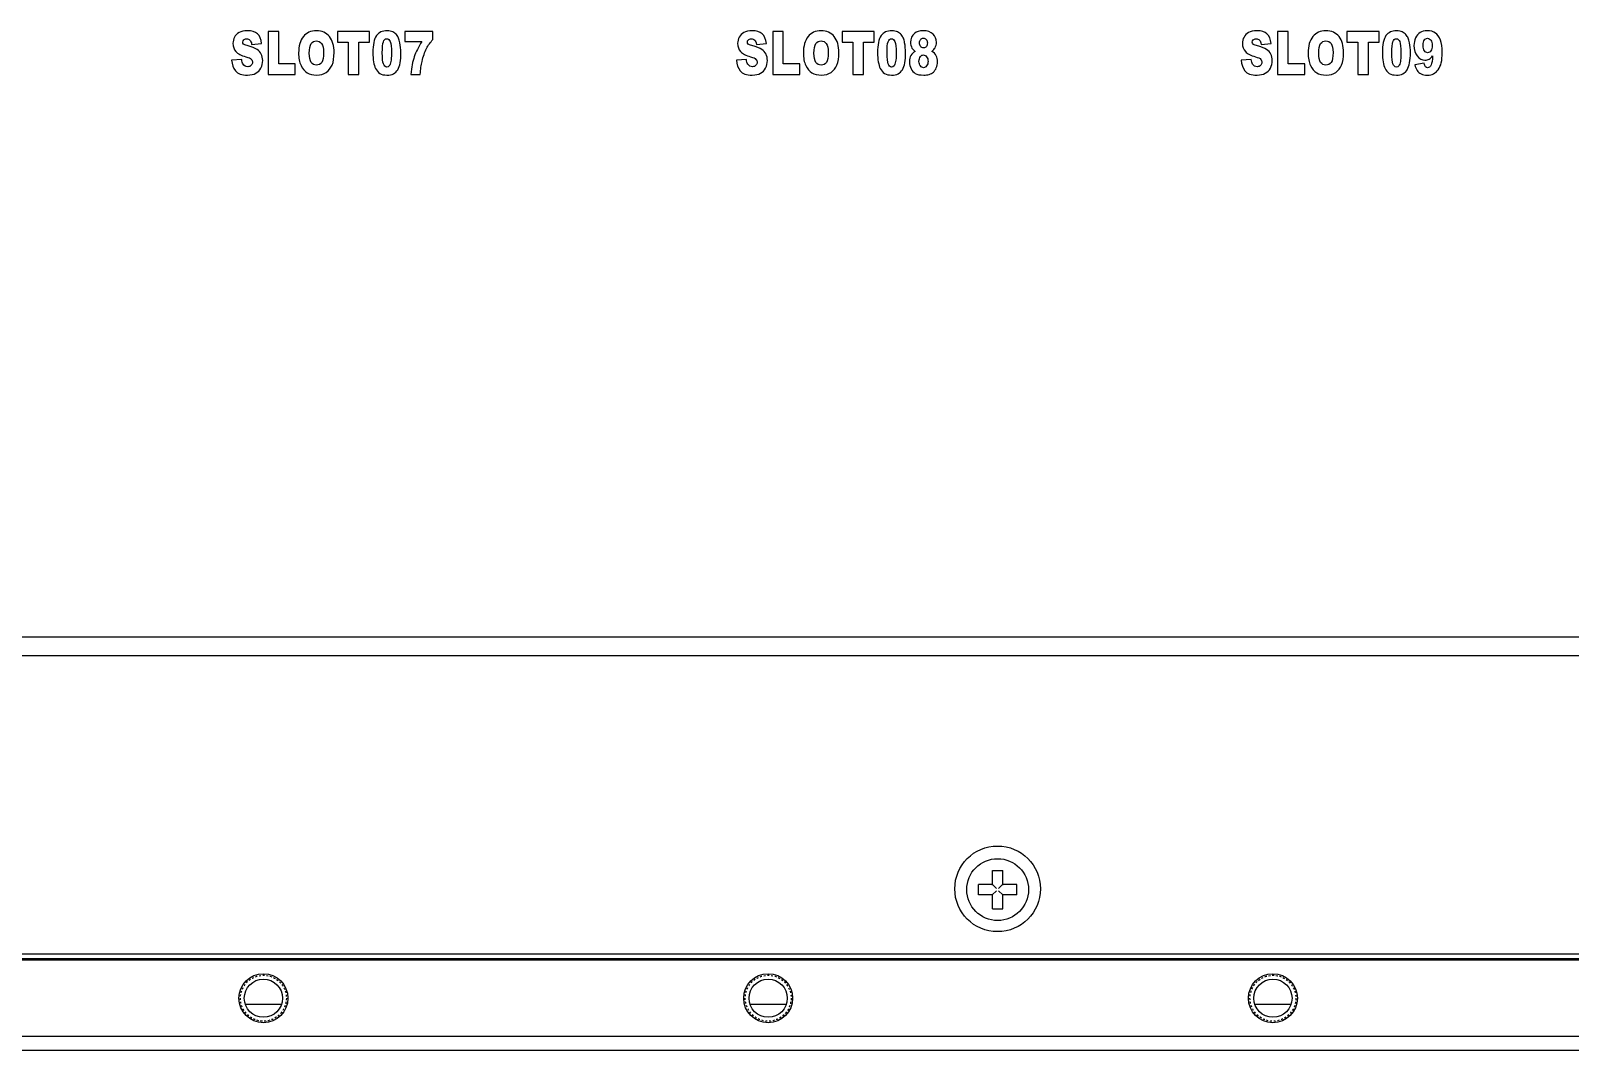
# Model space of a CAD drawing. Header units: inches. Extents: x 3 to 406, y 5 to 135.
# Drawn here: x 204.7 to 305.3, y 4.7 to 71.3 of the extents above; entities that cross this region are included whole.
import ezdxf

# ---------------------------------------------------------------- set-up
doc = ezdxf.new("R2010")
doc.units = ezdxf.units.IN
doc.header["$LTSCALE"] = 1.21
doc.header["$MEASUREMENT"] = 0
doc.linetypes.add('HIDDEN', pattern=[0.2, 0.1, -0.1])
for name, color, linetype in [('BSEJ72C_4_001_DXF_HIDDEN_LINE', 7, 'CONTINUOUS'), ('BSEJ72C_4_00DXF_CONTINUOUS_LINE', 7, 'CONTINUOUS'), ('GBT819_2-M2_DXF_CONTINUOUS_LINE', 7, 'CONTINUOUS')]:
    doc.layers.add(name, color=color, linetype=linetype)

msp = doc.modelspace()

# ---------------------------------------------------------------- linework, layer by layer
at = {"layer": 'BSEJ72C_4_001_DXF_HIDDEN_LINE', "color": 8, "linetype": 'HIDDEN'}
for centre in [(219.9, 8.08), (252.9, 8.08), (285.9, 8.08)]:
    msp.add_circle(centre, 1.5, dxfattribs=at)
at = {"layer": 'BSEJ72C_4_00DXF_CONTINUOUS_LINE', "color": 4, "linetype": 'Continuous'}
for p, q in [((219.13, 70.44), (219.78, 70.49)), ((220.9, 71.28), (220.2, 71.28)), ((220.2, 71.28), (220.2, 68.48)), ((220.9, 69.17), (220.9, 71.28)), ((226.84, 71.28), (224.74, 71.28)), ((224.74, 71.28), (224.74, 70.59)), ((224.74, 70.59), (225.45, 70.59)), ((225.45, 70.59), (225.45, 68.48)), ((226.14, 70.59), (226.84, 70.59)), ((226.14, 68.48), (226.14, 70.59)), ((226.84, 70.59), (226.84, 71.28)), ((230.97, 71.28), (229.15, 71.28)), ((229.15, 71.28), (229.15, 70.62)), ((229.15, 70.62), (230.26, 70.62)), ((230.97, 70.75), (230.97, 71.28)), ((252.13, 70.44), (252.78, 70.49)), ((253.89, 71.28), (253.2, 71.28)), ((253.2, 71.28), (253.2, 68.48)), ((253.89, 69.17), (253.89, 71.28)), ((259.84, 71.28), (257.74, 71.28)), ((257.74, 71.28), (257.74, 70.59)), ((257.74, 70.59), (258.44, 70.59)), ((258.44, 70.59), (258.44, 68.48)), ((259.14, 70.59), (259.84, 70.59)), ((259.14, 68.48), (259.14, 70.59)), ((259.84, 70.59), (259.84, 71.28)), ((285.13, 70.44), (285.78, 70.49)), ((286.9, 71.28), (286.2, 71.28)), ((286.2, 71.28), (286.2, 68.48)), ((286.9, 69.17), (286.9, 71.28)), ((292.84, 71.28), (290.74, 71.28)), ((290.74, 71.28), (290.74, 70.59)), ((290.74, 70.59), (291.45, 70.59)), ((291.45, 70.59), (291.45, 68.48)), ((292.14, 70.59), (292.84, 70.59)), ((292.14, 68.48), (292.14, 70.59)), ((292.84, 70.59), (292.84, 71.28)), ((218.48, 69.46), (217.82, 69.41)), ((251.48, 69.46), (250.82, 69.41)), ((284.48, 69.46), (283.82, 69.41)), ((220.2, 68.48), (221.98, 68.48)), ((221.98, 69.17), (220.9, 69.17)), ((221.98, 68.48), (221.98, 69.17)), ((225.45, 68.48), (226.14, 68.48)), ((229.53, 68.48), (230.15, 68.48)), ((253.2, 68.48), (254.97, 68.48)), ((254.97, 69.17), (253.89, 69.17)), ((254.97, 68.48), (254.97, 69.17)), ((258.44, 68.48), (259.14, 68.48)), ((286.2, 68.48), (287.98, 68.48)), ((287.98, 69.17), (286.9, 69.17)), ((287.98, 68.48), (287.98, 69.17)), ((291.45, 68.48), (292.14, 68.48)), ((295.79, 69.21), (295.17, 69.11)), ((320.1, 31.68), (125.4, 31.68)), ((125.4, 30.48), (320.59, 30.48))]:
    msp.add_line(p, q, dxfattribs=at)
at = {"layer": 'BSEJ72C_4_00DXF_CONTINUOUS_LINE', "color": 7, "linetype": 'Continuous'}
for p, q in [((5.9, 10.98), (400.9, 10.98)), ((5.9, 10.68), (400.9, 10.68)), ((6.1, 10.58), (400.7, 10.58)), ((218.72, 7.68), (221.08, 7.68)), ((251.72, 7.68), (254.08, 7.68)), ((284.72, 7.68), (287.08, 7.68)), ((400.7, 5.58), (6.1, 5.58)), ((5.9, 4.68), (400.9, 4.68))]:
    msp.add_line(p, q, dxfattribs=at)
for centre, radius in [((267.9, 15.23), 2.8), ((219.9, 8.08), 1.6), ((219.9, 8.08), 1.25), ((252.9, 8.08), 1.6), ((252.9, 8.08), 1.25), ((285.9, 8.08), 1.6), ((285.9, 8.08), 1.25)]:
    msp.add_circle(centre, radius, dxfattribs=at)
at = {"layer": 'BSEJ72C_4_00DXF_CONTINUOUS_LINE', "color": 4, "linetype": 'Continuous'}
msp.add_arc((263.07, 69.82), 1.39, 270.0428, 284.9395, dxfattribs=at)
at = {"layer": 'BSEJ72C_4_00DXF_CONTINUOUS_LINE', "color": 7, "linetype": 'Continuous'}
for centre, start, end in [((218.89, 9.3), 263.5989, 269.9978), ((220.9, 9.3), 270.0022, 276.4011), ((251.89, 9.3), 263.5989, 269.9978), ((253.9, 9.3), 270.0022, 276.4011), ((284.89, 9.3), 263.5989, 269.9978), ((286.9, 9.3), 270.0022, 276.4011)]:
    msp.add_arc(centre, 1.62, start, end, dxfattribs=at)
at = {"layer": 'BSEJ72C_4_00DXF_CONTINUOUS_LINE', "color": 4, "linetype": 'Continuous'}
for points in [[(218.01, 70.91), (217.94, 70.79), (217.91, 70.65), (217.91, 70.51)], [(217.91, 70.51), (217.91, 70.29), (217.97, 70.11), (218.1, 69.97)], [(218.31, 71.22), (218.17, 71.14), (218.07, 71.04), (218.01, 70.91)], [(218.86, 71.33), (218.62, 71.33), (218.44, 71.29), (218.31, 71.22)], [(218.55, 70.59), (218.55, 70.65), (218.57, 70.7), (218.61, 70.74)], [(218.6, 70.46), (218.56, 70.5), (218.55, 70.54), (218.55, 70.59)], [(218.83, 70.36), (218.71, 70.39), (218.63, 70.43), (218.6, 70.46)], [(218.61, 70.74), (218.65, 70.78), (218.71, 70.81), (218.79, 70.81)], [(218.79, 70.81), (218.89, 70.81), (218.96, 70.78), (219.02, 70.72)], [(219.51, 71.13), (219.36, 71.26), (219.14, 71.33), (218.86, 71.33)], [(219.02, 70.72), (219.07, 70.66), (219.11, 70.57), (219.13, 70.44)], [(219.78, 70.49), (219.75, 70.78), (219.66, 70.99), (219.51, 71.13)], [(222.51, 70.95), (222.3, 70.69), (222.2, 70.33), (222.2, 69.88)], [(223.36, 71.33), (223, 71.33), (222.71, 71.2), (222.51, 70.95)], [(222.9, 69.87), (222.9, 70.16), (222.94, 70.36), (223.02, 70.49)], [(223.02, 70.49), (223.11, 70.61), (223.22, 70.67), (223.36, 70.67)], [(224.22, 70.95), (224.02, 71.2), (223.73, 71.33), (223.36, 71.33)], [(223.36, 70.67), (223.5, 70.67), (223.62, 70.61), (223.7, 70.49)], [(223.7, 70.49), (223.79, 70.37), (223.83, 70.18), (223.83, 69.91)], [(224.52, 69.9), (224.52, 70.35), (224.42, 70.7), (224.22, 70.95)], [(227.29, 71.01), (227.13, 70.79), (227.06, 70.42), (227.06, 69.89)], [(227.99, 71.33), (227.67, 71.33), (227.44, 71.22), (227.29, 71.01)], [(227.67, 69.89), (227.67, 70.24), (227.7, 70.48), (227.74, 70.61)], [(227.74, 70.61), (227.79, 70.74), (227.86, 70.81), (227.96, 70.81)], [(227.96, 70.81), (228.07, 70.81), (228.14, 70.74), (228.19, 70.62)], [(228.36, 71.26), (228.26, 71.3), (228.14, 71.33), (227.99, 71.33)], [(228.19, 70.62), (228.24, 70.49), (228.27, 70.24), (228.27, 69.87)], [(228.59, 71.08), (228.53, 71.15), (228.45, 71.21), (228.36, 71.26)], [(228.74, 70.84), (228.7, 70.92), (228.66, 71), (228.59, 71.08)], [(228.82, 70.55), (228.8, 70.66), (228.77, 70.76), (228.74, 70.84)], [(228.89, 69.9), (228.89, 70.13), (228.86, 70.34), (228.82, 70.55)], [(230.26, 70.62), (230.03, 70.27), (229.87, 69.94), (229.76, 69.63)], [(230.57, 70.18), (230.68, 70.38), (230.81, 70.57), (230.97, 70.75)], [(251, 70.91), (250.94, 70.79), (250.9, 70.65), (250.9, 70.51)], [(250.9, 70.51), (250.9, 70.29), (250.97, 70.11), (251.1, 69.97)], [(251.31, 71.22), (251.17, 71.14), (251.07, 71.04), (251, 70.91)], [(251.86, 71.33), (251.62, 71.33), (251.44, 71.29), (251.31, 71.22)], [(251.54, 70.59), (251.54, 70.65), (251.56, 70.7), (251.61, 70.74)], [(251.59, 70.46), (251.56, 70.5), (251.54, 70.54), (251.54, 70.59)], [(251.83, 70.36), (251.71, 70.39), (251.63, 70.43), (251.59, 70.46)], [(251.61, 70.74), (251.65, 70.78), (251.71, 70.81), (251.79, 70.81)], [(251.79, 70.81), (251.89, 70.81), (251.96, 70.78), (252.02, 70.72)], [(252.51, 71.13), (252.36, 71.26), (252.14, 71.33), (251.86, 71.33)], [(252.02, 70.72), (252.07, 70.66), (252.11, 70.57), (252.13, 70.44)], [(252.78, 70.49), (252.75, 70.78), (252.66, 70.99), (252.51, 71.13)], [(255.51, 70.95), (255.3, 70.69), (255.2, 70.33), (255.2, 69.88)], [(256.36, 71.33), (255.99, 71.33), (255.71, 71.2), (255.51, 70.95)], [(255.89, 69.87), (255.89, 70.16), (255.93, 70.36), (256.02, 70.49)], [(256.02, 70.49), (256.1, 70.61), (256.22, 70.67), (256.36, 70.67)], [(257.22, 70.95), (257.02, 71.2), (256.73, 71.33), (256.36, 71.33)], [(256.36, 70.67), (256.5, 70.67), (256.62, 70.61), (256.7, 70.49)], [(256.7, 70.49), (256.79, 70.37), (256.83, 70.18), (256.83, 69.91)], [(257.52, 69.9), (257.52, 70.35), (257.42, 70.7), (257.22, 70.95)], [(260.28, 71.01), (260.13, 70.79), (260.05, 70.42), (260.05, 69.89)], [(260.98, 71.33), (260.67, 71.33), (260.44, 71.22), (260.28, 71.01)], [(260.67, 69.89), (260.67, 70.24), (260.69, 70.48), (260.74, 70.61)], [(260.74, 70.61), (260.79, 70.74), (260.86, 70.81), (260.96, 70.81)], [(260.96, 70.81), (261.06, 70.81), (261.14, 70.74), (261.19, 70.62)], [(261.36, 71.26), (261.26, 71.3), (261.13, 71.33), (260.98, 71.33)], [(261.19, 70.62), (261.24, 70.49), (261.27, 70.24), (261.27, 69.87)], [(261.59, 71.08), (261.53, 71.15), (261.45, 71.21), (261.36, 71.26)], [(261.74, 70.84), (261.7, 70.92), (261.65, 71), (261.59, 71.08)], [(261.82, 70.55), (261.8, 70.66), (261.77, 70.76), (261.74, 70.84)], [(261.88, 69.9), (261.88, 70.13), (261.86, 70.34), (261.82, 70.55)], [(262.47, 71.16), (262.3, 71.01), (262.21, 70.81), (262.21, 70.58)], [(262.21, 70.58), (262.21, 70.44), (262.24, 70.31), (262.3, 70.2)], [(263.02, 71.33), (262.79, 71.33), (262.61, 71.27), (262.47, 71.16)], [(262.8, 70.53), (262.8, 70.63), (262.82, 70.7), (262.87, 70.76)], [(262.87, 70.3), (262.82, 70.36), (262.8, 70.44), (262.8, 70.53)], [(262.87, 70.76), (262.91, 70.82), (262.97, 70.85), (263.05, 70.85)], [(263.68, 71.11), (263.54, 71.25), (263.32, 71.33), (263.02, 71.33)], [(263.05, 70.85), (263.12, 70.85), (263.19, 70.82), (263.23, 70.76)], [(263.23, 70.76), (263.28, 70.7), (263.31, 70.62), (263.31, 70.53)], [(263.31, 70.53), (263.31, 70.43), (263.28, 70.36), (263.24, 70.3)], [(263.9, 70.57), (263.9, 70.79), (263.83, 70.97), (263.68, 71.11)], [(263.81, 70.22), (263.87, 70.33), (263.9, 70.45), (263.9, 70.57)], [(284.01, 70.91), (283.94, 70.79), (283.91, 70.65), (283.91, 70.51)], [(283.91, 70.51), (283.91, 70.29), (283.97, 70.11), (284.1, 69.97)], [(284.31, 71.22), (284.17, 71.14), (284.07, 71.04), (284.01, 70.91)], [(284.86, 71.33), (284.63, 71.33), (284.44, 71.29), (284.31, 71.22)], [(284.55, 70.59), (284.55, 70.65), (284.57, 70.7), (284.61, 70.74)], [(284.6, 70.46), (284.56, 70.5), (284.55, 70.54), (284.55, 70.59)], [(284.83, 70.36), (284.71, 70.39), (284.63, 70.43), (284.6, 70.46)], [(284.61, 70.74), (284.65, 70.78), (284.71, 70.81), (284.79, 70.81)], [(284.79, 70.81), (284.89, 70.81), (284.96, 70.78), (285.02, 70.72)], [(285.51, 71.13), (285.36, 71.26), (285.14, 71.33), (284.86, 71.33)], [(285.02, 70.72), (285.07, 70.66), (285.11, 70.57), (285.13, 70.44)], [(285.78, 70.49), (285.75, 70.78), (285.66, 70.99), (285.51, 71.13)], [(288.51, 70.95), (288.3, 70.69), (288.2, 70.33), (288.2, 69.88)], [(289.36, 71.33), (289, 71.33), (288.71, 71.2), (288.51, 70.95)], [(288.9, 69.87), (288.9, 70.16), (288.94, 70.36), (289.02, 70.49)], [(289.02, 70.49), (289.11, 70.61), (289.22, 70.67), (289.36, 70.67)], [(290.22, 70.95), (290.02, 71.2), (289.73, 71.33), (289.36, 71.33)], [(289.36, 70.67), (289.5, 70.67), (289.62, 70.61), (289.7, 70.49)], [(289.7, 70.49), (289.79, 70.37), (289.83, 70.18), (289.83, 69.91)], [(290.52, 69.9), (290.52, 70.35), (290.42, 70.7), (290.22, 70.95)], [(293.29, 71.01), (293.13, 70.79), (293.06, 70.42), (293.06, 69.89)], [(293.99, 71.33), (293.67, 71.33), (293.44, 71.22), (293.29, 71.01)], [(293.67, 69.89), (293.67, 70.24), (293.7, 70.48), (293.74, 70.61)], [(293.74, 70.61), (293.79, 70.74), (293.86, 70.81), (293.97, 70.81)], [(293.97, 70.81), (294.07, 70.81), (294.14, 70.74), (294.19, 70.62)], [(294.36, 71.26), (294.26, 71.3), (294.14, 71.33), (293.99, 71.33)], [(294.19, 70.62), (294.24, 70.49), (294.27, 70.24), (294.27, 69.87)], [(294.6, 71.08), (294.53, 71.15), (294.45, 71.21), (294.36, 71.26)], [(294.74, 70.84), (294.7, 70.92), (294.66, 71), (294.6, 71.08)], [(294.82, 70.55), (294.8, 70.66), (294.77, 70.76), (294.74, 70.84)], [(294.89, 69.9), (294.89, 70.13), (294.87, 70.34), (294.82, 70.55)], [(295.23, 70.86), (295.16, 70.71), (295.12, 70.54), (295.12, 70.36)], [(295.52, 71.21), (295.4, 71.13), (295.3, 71.02), (295.23, 70.86)], [(295.98, 71.33), (295.8, 71.33), (295.64, 71.29), (295.52, 71.21)], [(295.72, 70.38), (295.72, 70.53), (295.74, 70.65), (295.8, 70.73)], [(295.8, 70.73), (295.85, 70.8), (295.92, 70.84), (296, 70.84)], [(296.52, 71.18), (296.39, 71.28), (296.21, 71.33), (295.98, 71.33)], [(296, 70.84), (296.09, 70.84), (296.16, 70.8), (296.23, 70.71)], [(296.23, 70.71), (296.29, 70.63), (296.32, 70.51), (296.32, 70.36)], [(296.85, 70.72), (296.77, 70.93), (296.66, 71.09), (296.52, 71.18)], [(296.97, 69.89), (296.97, 70.24), (296.93, 70.51), (296.85, 70.72)], [(218.1, 69.97), (218.23, 69.83), (218.45, 69.71), (218.75, 69.63)], [(218.57, 69.15), (218.52, 69.22), (218.49, 69.32), (218.48, 69.46)], [(218.75, 69.63), (218.94, 69.58), (219.05, 69.52), (219.11, 69.46)], [(219.48, 70.11), (219.35, 70.2), (219.13, 70.28), (218.83, 70.36)], [(219.11, 69.46), (219.16, 69.41), (219.18, 69.34), (219.18, 69.27)], [(219.76, 69.8), (219.7, 69.93), (219.61, 70.03), (219.48, 70.11)], [(219.85, 69.39), (219.85, 69.54), (219.82, 69.68), (219.76, 69.8)], [(222.2, 69.88), (222.2, 69.55), (222.25, 69.28), (222.36, 69.06)], [(223.02, 69.26), (222.94, 69.39), (222.9, 69.59), (222.9, 69.87)], [(223.83, 69.91), (223.83, 69.6), (223.79, 69.38), (223.71, 69.26)], [(224.39, 69.09), (224.48, 69.3), (224.52, 69.57), (224.52, 69.9)], [(227.06, 69.89), (227.06, 69.67), (227.07, 69.48), (227.1, 69.3)], [(227.75, 69.16), (227.7, 69.29), (227.67, 69.53), (227.67, 69.89)], [(228.27, 69.87), (228.27, 69.61), (228.26, 69.43), (228.23, 69.31)], [(228.68, 68.78), (228.82, 69.02), (228.89, 69.39), (228.89, 69.9)], [(229.76, 69.63), (229.66, 69.32), (229.58, 68.94), (229.53, 68.48)], [(230.27, 69.33), (230.34, 69.64), (230.45, 69.92), (230.57, 70.18)], [(251.1, 69.97), (251.23, 69.83), (251.45, 69.71), (251.75, 69.63)], [(251.57, 69.15), (251.52, 69.22), (251.49, 69.32), (251.48, 69.46)], [(251.75, 69.63), (251.93, 69.58), (252.05, 69.52), (252.1, 69.46)], [(252.48, 70.11), (252.35, 70.2), (252.13, 70.28), (251.83, 70.36)], [(252.1, 69.46), (252.15, 69.41), (252.18, 69.34), (252.18, 69.27)], [(252.76, 69.8), (252.7, 69.93), (252.61, 70.03), (252.48, 70.11)], [(252.85, 69.39), (252.85, 69.54), (252.82, 69.68), (252.76, 69.8)], [(255.2, 69.88), (255.2, 69.55), (255.25, 69.28), (255.36, 69.06)], [(256.02, 69.26), (255.93, 69.39), (255.89, 69.59), (255.89, 69.87)], [(256.83, 69.91), (256.83, 69.6), (256.79, 69.38), (256.71, 69.26)], [(257.39, 69.09), (257.48, 69.3), (257.52, 69.57), (257.52, 69.9)], [(260.05, 69.89), (260.05, 69.67), (260.07, 69.48), (260.1, 69.3)], [(260.75, 69.16), (260.7, 69.29), (260.67, 69.53), (260.67, 69.89)], [(261.27, 69.87), (261.27, 69.61), (261.25, 69.43), (261.23, 69.31)], [(261.68, 68.78), (261.82, 69.02), (261.88, 69.39), (261.88, 69.9)], [(262.23, 69.72), (262.17, 69.6), (262.14, 69.47), (262.14, 69.3)], [(262.52, 69.98), (262.39, 69.92), (262.29, 69.83), (262.23, 69.72)], [(262.3, 70.2), (262.35, 70.12), (262.42, 70.05), (262.52, 69.98)], [(262.76, 69.33), (262.76, 69.46), (262.79, 69.56), (262.85, 69.64)], [(262.85, 69.64), (262.91, 69.72), (262.97, 69.75), (263.05, 69.75)], [(263.06, 70.21), (262.98, 70.21), (262.92, 70.24), (262.87, 70.3)], [(263.05, 69.75), (263.13, 69.75), (263.2, 69.71), (263.26, 69.63)], [(263.24, 70.3), (263.19, 70.24), (263.13, 70.21), (263.06, 70.21)], [(263.26, 69.63), (263.32, 69.55), (263.35, 69.45), (263.35, 69.33)], [(263.61, 69.98), (263.7, 70.06), (263.77, 70.14), (263.81, 70.22)], [(263.88, 69.7), (263.82, 69.81), (263.73, 69.91), (263.61, 69.98)], [(263.97, 69.3), (263.97, 69.44), (263.94, 69.58), (263.88, 69.7)], [(284.1, 69.97), (284.23, 69.83), (284.45, 69.71), (284.75, 69.63)], [(284.57, 69.15), (284.52, 69.22), (284.5, 69.32), (284.48, 69.46)], [(284.75, 69.63), (284.94, 69.58), (285.05, 69.52), (285.11, 69.46)], [(285.48, 70.11), (285.35, 70.2), (285.13, 70.28), (284.83, 70.36)], [(285.11, 69.46), (285.16, 69.41), (285.18, 69.34), (285.18, 69.27)], [(285.76, 69.8), (285.71, 69.93), (285.61, 70.03), (285.48, 70.11)], [(285.86, 69.39), (285.86, 69.54), (285.82, 69.68), (285.76, 69.8)], [(288.2, 69.88), (288.2, 69.55), (288.25, 69.28), (288.36, 69.06)], [(289.02, 69.26), (288.94, 69.39), (288.9, 69.59), (288.9, 69.87)], [(289.83, 69.91), (289.83, 69.6), (289.79, 69.38), (289.71, 69.26)], [(290.39, 69.09), (290.48, 69.3), (290.52, 69.57), (290.52, 69.9)], [(293.06, 69.89), (293.06, 69.67), (293.07, 69.48), (293.1, 69.3)], [(293.75, 69.16), (293.7, 69.29), (293.67, 69.53), (293.67, 69.89)], [(294.27, 69.87), (294.27, 69.61), (294.26, 69.43), (294.23, 69.31)], [(294.68, 68.78), (294.82, 69.02), (294.89, 69.39), (294.89, 69.9)], [(295.12, 70.36), (295.12, 70.08), (295.19, 69.86), (295.33, 69.68)], [(295.33, 69.68), (295.47, 69.5), (295.64, 69.41), (295.84, 69.41)], [(295.8, 70.02), (295.74, 70.1), (295.72, 70.22), (295.72, 70.38)], [(296.01, 69.89), (295.93, 69.89), (295.86, 69.93), (295.8, 70.02)], [(295.84, 69.41), (295.94, 69.41), (296.03, 69.43), (296.11, 69.48)], [(296.23, 70.01), (296.17, 69.93), (296.1, 69.89), (296.01, 69.89)], [(296.11, 69.48), (296.19, 69.52), (296.27, 69.59), (296.34, 69.69)], [(296.32, 70.36), (296.32, 70.21), (296.29, 70.09), (296.23, 70.01)], [(296.34, 69.69), (296.32, 69.39), (296.29, 69.19), (296.25, 69.1)], [(296.71, 68.78), (296.88, 69.02), (296.97, 69.39), (296.97, 69.89)], [(217.82, 69.41), (217.84, 69.12), (217.92, 68.89), (218.07, 68.71)], [(218.07, 68.71), (218.22, 68.52), (218.48, 68.43), (218.86, 68.43)], [(218.87, 68.98), (218.74, 68.98), (218.64, 69.04), (218.57, 69.15)], [(218.86, 68.43), (219.08, 68.43), (219.26, 68.47), (219.4, 68.55)], [(219.1, 69.07), (219.05, 69.01), (218.97, 68.98), (218.87, 68.98)], [(219.18, 69.27), (219.18, 69.19), (219.15, 69.13), (219.1, 69.07)], [(219.4, 68.55), (219.54, 68.63), (219.66, 68.74), (219.74, 68.89)], [(219.74, 68.89), (219.81, 69.04), (219.85, 69.21), (219.85, 69.39)], [(222.36, 69.06), (222.46, 68.84), (222.59, 68.68), (222.76, 68.58)], [(222.76, 68.58), (222.92, 68.48), (223.13, 68.43), (223.39, 68.43)], [(223.36, 69.08), (223.22, 69.08), (223.1, 69.14), (223.02, 69.26)], [(223.71, 69.26), (223.63, 69.14), (223.51, 69.08), (223.36, 69.08)], [(223.39, 68.43), (223.63, 68.43), (223.84, 68.49), (224.01, 68.61)], [(224.01, 68.61), (224.18, 68.72), (224.3, 68.88), (224.39, 69.09)], [(227.1, 69.3), (227.13, 69.12), (227.17, 68.98), (227.23, 68.87)], [(227.23, 68.87), (227.3, 68.73), (227.4, 68.62), (227.51, 68.54)], [(227.51, 68.54), (227.63, 68.47), (227.78, 68.43), (227.97, 68.43)], [(227.97, 68.96), (227.87, 68.96), (227.8, 69.03), (227.75, 69.16)], [(228.13, 69.04), (228.09, 68.99), (228.03, 68.96), (227.97, 68.96)], [(227.97, 68.43), (228.31, 68.43), (228.54, 68.55), (228.68, 68.78)], [(228.23, 69.31), (228.21, 69.19), (228.18, 69.1), (228.13, 69.04)], [(230.15, 68.48), (230.17, 68.81), (230.21, 69.09), (230.27, 69.33)], [(250.82, 69.41), (250.84, 69.12), (250.92, 68.89), (251.07, 68.71)], [(251.07, 68.71), (251.22, 68.52), (251.48, 68.43), (251.86, 68.43)], [(251.87, 68.98), (251.74, 68.98), (251.64, 69.04), (251.57, 69.15)], [(251.86, 68.43), (252.08, 68.43), (252.26, 68.47), (252.4, 68.55)], [(252.1, 69.07), (252.05, 69.01), (251.97, 68.98), (251.87, 68.98)], [(252.18, 69.27), (252.18, 69.19), (252.15, 69.13), (252.1, 69.07)], [(252.4, 68.55), (252.54, 68.63), (252.65, 68.74), (252.73, 68.89)], [(252.73, 68.89), (252.81, 69.04), (252.85, 69.21), (252.85, 69.39)], [(255.36, 69.06), (255.46, 68.84), (255.59, 68.68), (255.76, 68.58)], [(255.76, 68.58), (255.92, 68.48), (256.13, 68.43), (256.39, 68.43)], [(256.36, 69.08), (256.22, 69.08), (256.1, 69.14), (256.02, 69.26)], [(256.71, 69.26), (256.63, 69.14), (256.51, 69.08), (256.36, 69.08)], [(256.39, 68.43), (256.63, 68.43), (256.84, 68.49), (257.01, 68.61)], [(257.01, 68.61), (257.17, 68.72), (257.3, 68.88), (257.39, 69.09)], [(260.1, 69.3), (260.13, 69.12), (260.17, 68.98), (260.22, 68.87)], [(260.22, 68.87), (260.3, 68.73), (260.39, 68.62), (260.51, 68.54)], [(260.51, 68.54), (260.63, 68.47), (260.78, 68.43), (260.97, 68.43)], [(260.97, 68.96), (260.87, 68.96), (260.8, 69.03), (260.75, 69.16)], [(261.13, 69.04), (261.08, 68.99), (261.03, 68.96), (260.97, 68.96)], [(260.97, 68.43), (261.3, 68.43), (261.54, 68.55), (261.68, 68.78)], [(261.23, 69.31), (261.21, 69.19), (261.18, 69.1), (261.13, 69.04)], [(262.14, 69.3), (262.14, 69.13), (262.17, 68.98), (262.24, 68.85)], [(262.24, 68.85), (262.3, 68.71), (262.4, 68.61), (262.52, 68.54)], [(262.52, 68.54), (262.65, 68.47), (262.83, 68.43), (263.07, 68.43)], [(262.85, 69.03), (262.79, 69.1), (262.76, 69.21), (262.76, 69.33)], [(263.06, 68.91), (262.98, 68.91), (262.91, 68.95), (262.85, 69.03)], [(263.26, 69.03), (263.2, 68.95), (263.13, 68.91), (263.06, 68.91)], [(263.35, 69.33), (263.35, 69.21), (263.32, 69.11), (263.26, 69.03)], [(263.43, 68.48), (263.54, 68.51), (263.63, 68.56), (263.7, 68.62)], [(263.7, 68.62), (263.78, 68.69), (263.84, 68.78), (263.89, 68.91)], [(263.89, 68.91), (263.95, 69.03), (263.97, 69.16), (263.97, 69.3)], [(283.82, 69.41), (283.84, 69.12), (283.93, 68.89), (284.07, 68.71)], [(284.07, 68.71), (284.22, 68.52), (284.48, 68.43), (284.86, 68.43)], [(284.87, 68.98), (284.74, 68.98), (284.64, 69.04), (284.57, 69.15)], [(284.86, 68.43), (285.08, 68.43), (285.26, 68.47), (285.4, 68.55)], [(285.1, 69.07), (285.05, 69.01), (284.97, 68.98), (284.87, 68.98)], [(285.18, 69.27), (285.18, 69.19), (285.16, 69.13), (285.1, 69.07)], [(285.4, 68.55), (285.55, 68.63), (285.66, 68.74), (285.74, 68.89)], [(285.74, 68.89), (285.82, 69.04), (285.86, 69.21), (285.86, 69.39)], [(288.36, 69.06), (288.46, 68.84), (288.59, 68.68), (288.76, 68.58)], [(288.76, 68.58), (288.92, 68.48), (289.13, 68.43), (289.39, 68.43)], [(289.36, 69.08), (289.22, 69.08), (289.11, 69.14), (289.02, 69.26)], [(289.71, 69.26), (289.63, 69.14), (289.51, 69.08), (289.36, 69.08)], [(289.39, 68.43), (289.64, 68.43), (289.84, 68.49), (290.01, 68.61)], [(290.01, 68.61), (290.18, 68.72), (290.3, 68.88), (290.39, 69.09)], [(293.1, 69.3), (293.13, 69.12), (293.17, 68.98), (293.23, 68.87)], [(293.23, 68.87), (293.3, 68.73), (293.4, 68.62), (293.51, 68.54)], [(293.51, 68.54), (293.63, 68.47), (293.78, 68.43), (293.97, 68.43)], [(293.97, 68.96), (293.87, 68.96), (293.8, 69.03), (293.75, 69.16)], [(294.13, 69.04), (294.09, 68.99), (294.03, 68.96), (293.97, 68.96)], [(293.97, 68.43), (294.31, 68.43), (294.54, 68.55), (294.68, 68.78)], [(294.23, 69.31), (294.21, 69.19), (294.18, 69.1), (294.13, 69.04)], [(295.17, 69.11), (295.21, 68.96), (295.26, 68.83), (295.33, 68.74)], [(295.33, 68.74), (295.4, 68.64), (295.48, 68.56), (295.59, 68.51)], [(295.59, 68.51), (295.69, 68.46), (295.83, 68.43), (296.01, 68.43)], [(295.87, 68.98), (295.83, 69.02), (295.81, 69.1), (295.79, 69.21)], [(296.01, 68.91), (295.96, 68.91), (295.91, 68.93), (295.87, 68.98)], [(296.25, 69.1), (296.19, 68.97), (296.11, 68.91), (296.01, 68.91)], [(296.01, 68.43), (296.31, 68.43), (296.54, 68.55), (296.71, 68.78)]]:
    msp.add_open_spline(points, degree=3, dxfattribs=at)
at = {"layer": 'GBT819_2-M2_DXF_CONTINUOUS_LINE', "color": 7, "linetype": 'Continuous'}
for p, q in [((267.56, 16.43), (268.24, 16.43)), ((267.56, 15.54), (267.56, 16.43)), ((268.24, 15.54), (268.24, 16.43)), ((267.53, 15.52), (266.65, 15.52)), ((266.65, 14.84), (266.65, 15.52)), ((267.55, 15.53), (267.83, 15.25)), ((267.55, 14.83), (267.83, 15.11)), ((268.24, 15.53), (267.96, 15.25)), ((268.24, 14.83), (267.96, 15.11)), ((269.15, 15.52), (268.26, 15.52)), ((269.15, 14.84), (269.15, 15.52)), ((267.53, 14.84), (266.65, 14.84)), ((267.56, 13.93), (267.56, 14.81)), ((268.24, 13.93), (268.24, 14.81)), ((269.15, 14.84), (268.26, 14.84)), ((267.56, 13.93), (268.24, 13.93))]:
    msp.add_line(p, q, dxfattribs=at)
msp.add_circle((267.9, 15.18), 2.02, dxfattribs=at)
for centre, start, end in [((267.53, 15.54), 270, 0), ((268.26, 15.54), 180, 270), ((267.53, 14.81), 0, 90), ((268.26, 14.81), 90, 180)]:
    msp.add_arc(centre, 0.025, start, end, dxfattribs=at)

doc.saveas('drawing.dxf')
